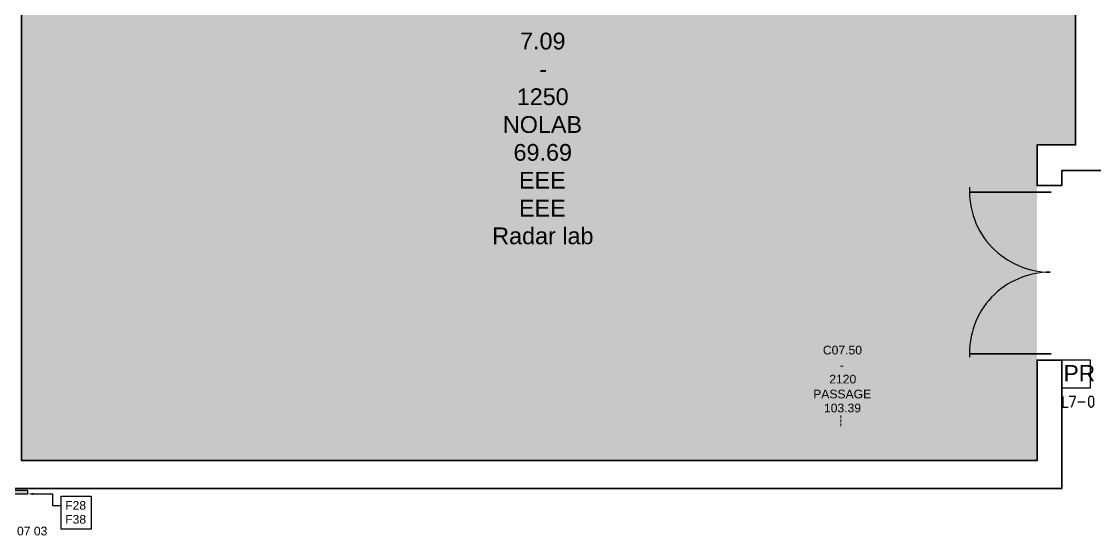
# Model space of a CAD drawing. Header units: millimetres. Extents: x 0 to 58.8, y 0 to 18.9.
# Drawn here: x 18.2 to 28.26, y 8.76 to 13.58 of the extents above; entities that cross this region are included whole.
import ezdxf

# ---------------------------------------------------------------- set-up
doc = ezdxf.new("R2010")
doc.units = ezdxf.units.MM
doc.layers.add('PDF_014407$_ps_FIRE_ALARM', color=7, linetype='Continuous', true_color=0x37dd00)
doc.layers.add('PDF_014407$HL-TMP', color=7, linetype='Continuous', true_color=0x800000)
for name, color, linetype in [('PDF_014407$_ps_TEXTBOLD$FIRE', 2, 'Continuous'), ('PDF_014407$DR', 7, 'Continuous'), ('PDF_014407$FI-DSG', 7, 'Continuous'), ('PDF_014407$WA-EXT', 7, 'Continuous'), ('PDF_Text', 7, 'Continuous')]:
    doc.layers.add(name, color=color, linetype=linetype)
doc.styles.add('PDF ArialMT', font='arial.ttf')

msp = doc.modelspace()

# ---------------------------------------------------------------- linework, layer by layer
at = {"layer": 'PDF_014407$_ps_FIRE_ALARM', "lineweight": 0}
msp.add_lwpolyline([(28.226, 10.145), (28.226, 10.406), (27.955, 10.406), (27.955, 10.145)], close=True, dxfattribs=at)
at = {"layer": 'PDF_014407$_ps_TEXTBOLD$FIRE', "lineweight": 20}
for points in [[(27.965, 10.065), (27.965, 9.965), (28.015, 9.965)], [(28.045, 9.965), (28.085, 10.065), (28.025, 10.065)], [(28.105, 10.015), (28.176, 10.015)]]:
    msp.add_lwpolyline(points, dxfattribs=at)
msp.add_lwpolyline([(28.226, 10.065), (28.216, 10.065), (28.206, 10.045), (28.206, 10.025), (28.206, 10.015), (28.206, 9.985), (28.216, 9.975), (28.226, 9.965), (28.236, 9.965), (28.246, 9.975), (28.256, 9.985), (28.256, 10.015), (28.256, 10.025), (28.256, 10.045), (28.246, 10.065), (28.236, 10.065)], close=True, dxfattribs=at)
at = {"layer": 'PDF_014407$DR', "lineweight": 0}
msp.add_lwpolyline([(27.09, 12.028, 0.429403), (27.847, 11.231, 0.429403), (27.09, 10.434)], format="xyb", dxfattribs=at)
for points in [[(27.854, 11.982), (27.091, 11.982), (27.854, 11.982)], [(27.854, 10.466), (27.091, 10.466), (27.854, 10.466)]]:
    msp.add_lwpolyline(points, dxfattribs=at)
at = {"layer": 'PDF_014407$FI-DSG', "lineweight": 9}
for points in [[(17.956, 9.151), (18.257, 9.151), (18.257, 9.182), (17.956, 9.182)], [(18.569, 9.131), (18.85, 9.131), (18.85, 8.82), (18.569, 8.82)]]:
    msp.add_lwpolyline(points, close=True, dxfattribs=at)
msp.add_lwpolyline([(18.308, 9.151), (18.488, 9.151), (18.488, 9.041), (18.569, 9.041)], dxfattribs=at)
at = {"layer": 'PDF_014407$FI-DSG', "transparency": 33554559}
for points in [[(18.257, 9.182), (17.956, 9.182), (18.257, 9.151)], [(17.956, 9.182), (18.257, 9.151), (17.956, 9.151)], [(18.308, 9.141), (18.257, 9.151), (18.308, 9.161)]]:
    msp.add_solid(points, dxfattribs=at)
at = {"layer": 'PDF_014407$HL-TMP', "transparency": 33554559}
for points in [[(28.085, 15.425), (18.197, 15.425), (28.085, 12.424)], [(18.197, 15.425), (28.085, 12.424), (18.197, 12.424)], [(27.724, 12.424), (18.197, 12.424), (27.724, 9.463)], [(18.197, 12.424), (27.724, 9.463), (18.197, 9.463)]]:
    msp.add_solid(points, dxfattribs=at)
at = {"layer": 'PDF_014407$WA-EXT', "lineweight": 25}
for points in [[(17.956, 16.219), (18.197, 16.219), (18.197, 16.791), (28.085, 16.791), (28.085, 12.424), (27.724, 12.424), (27.724, 12.042), (27.955, 12.042), (27.955, 12.183), (28.507, 12.183)], [(17.725, 9.202), (27.955, 9.202), (27.955, 10.406), (27.724, 10.406), (27.724, 9.463), (18.197, 9.463), (18.197, 15.395), (17.956, 15.395)]]:
    msp.add_lwpolyline(points, dxfattribs=at)

# ---------------------------------------------------------------- texts
at = {"layer": 'PDF_Text', "attachment_point": 4, "style": 'PDF ArialMT'}
for s, insert, char_height in [('7.09', (22.873, 13.397), 0.1569), ('-', (23.053, 13.136), 0.157), ('1250', (22.842, 12.875), 0.1569), ('NOLAB', (22.712, 12.614), 0.1569), ('69.69', (22.812, 12.353), 0.1569), ('EEE', (22.863, 12.092), 0.1569), ('EEE', (22.863, 11.831), 0.1569), ('Radar lab', (22.612, 11.57), 0.1569), ('C07.50', (25.714, 10.499), 0.0815), ('2120', (25.774, 10.227), 0.0815), ('-', (25.874, 10.358), 0.0815), ('PASSAGE', (25.623, 10.087), 0.0815), ('103.39', (25.724, 9.956), 0.0815), ('F28', (18.606, 9.043), 0.0815), ('F38', (18.606, 8.912), 0.0815), ('MEO 07 03', (17.863, 8.802), 0.0815)]:
    msp.add_mtext(s, dxfattribs=dict(at, insert=insert, char_height=char_height))
at = {"layer": 'PDF_Text', "color": 2, "insert": (27.972, 10.283), "char_height": 0.1528, "attachment_point": 4, "style": 'PDF ArialMT'}
msp.add_mtext('PR', dxfattribs=at)
at = {"layer": 'PDF_Text', "insert": (25.893, 9.893), "char_height": 0.0815, "attachment_point": 4, "rotation": 270, "style": 'PDF ArialMT'}
msp.add_mtext('---', dxfattribs=at)

doc.saveas('drawing.dxf')
